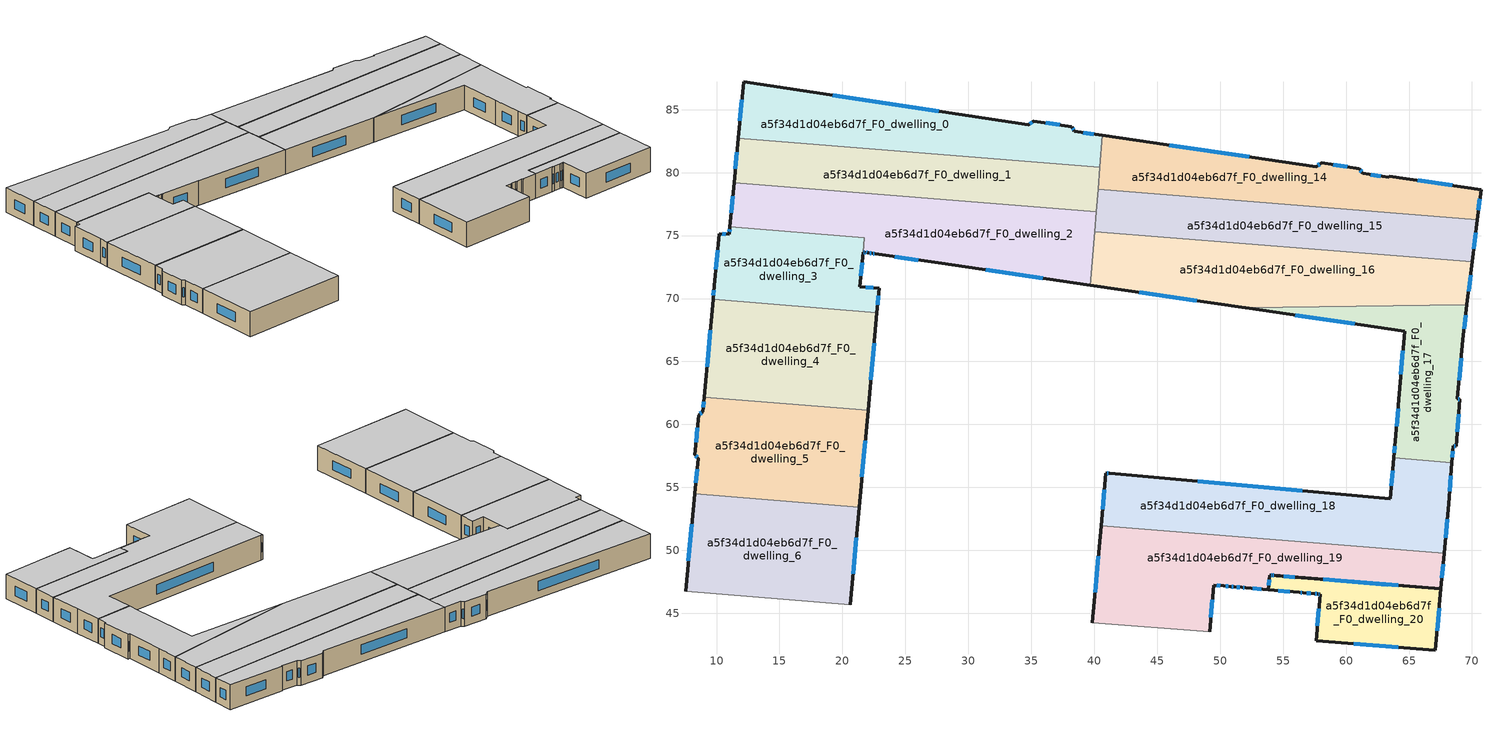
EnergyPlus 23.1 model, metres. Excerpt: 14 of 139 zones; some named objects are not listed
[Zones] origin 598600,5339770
a5f34d1d04eb6d7f_F0_dwelling_0
 floor ground (EU_floor_Construction): 40.65,82.95 40.45,80.43 11.72,82.73 12.15,87.2 34.75,83.8 35.21,84.1 38.2,83.65 38.43,83.27 z0
 wall outside (EU_wall_Construction): 40.65,82.95 38.43,83.27 38.2,83.65 35.21,84.1 34.75,83.8 12.15,87.2 11.72,82.73 z0:3
 wall to a5f34d1d04eb6d7f_F0_dwelling_1 (EU_wall_Construction): 11.72,82.73 40.45,80.43 z0:3
 wall to a5f34d1d04eb6d7f_F0_dwelling_14 (EU_wall_Construction): 40.45,80.43 40.65,82.95 z0:3
 window (EU_Window_Construction): 37.26,83.79 36.15,83.96 / 38.36,83.39 38.27,83.53 / 39.96,83.05 39.13,83.17 / 12.01,85.8 11.86,84.13 / 27.67,84.87 19.23,86.13 / 35.06,84 34.89,83.89 z0.94:2.06
 ceiling to a5f34d1d04eb6d7f_F1_dwelling_0 (EU_floor_Construction): 40.45,80.43 40.65,82.95 38.43,83.27 38.2,83.65 35.21,84.1 34.75,83.8 12.15,87.2 11.72,82.73 z3
a5f34d1d04eb6d7f_F0_dwelling_1
 floor ground (EU_floor_Construction): 40.45,80.43 40.17,76.91 11.39,79.21 11.72,82.73 z0
 wall outside (EU_wall_Construction): 11.72,82.73 11.39,79.21 z0:3
 wall to a5f34d1d04eb6d7f_F0_dwelling_2 (EU_wall_Construction): 11.39,79.21 40.17,76.91 z0:3
 wall to a5f34d1d04eb6d7f_F0_dwelling_15 (EU_wall_Construction): 40.17,76.91 40.31,78.67 z0:3
 wall to a5f34d1d04eb6d7f_F0_dwelling_14 (EU_wall_Construction): 40.31,78.67 40.45,80.43 z0:3
 window (EU_Window_Construction): 11.62,81.62 11.49,80.31 z0.94:2.06
 ceiling to a5f34d1d04eb6d7f_F1_dwelling_1 (EU_floor_Construction): 40.17,76.91 40.45,80.43 11.72,82.73 11.39,79.21 z3
a5f34d1d04eb6d7f_F0_dwelling_14
 floor ground (EU_floor_Construction): 70.72,78.66 70.42,76.26 40.31,78.67 40.65,82.95 57.64,80.47 58.05,80.78 61.03,80.32 61.32,79.94 63.38,79.62 63.42,79.72 z0
 wall outside (EU_wall_Construction): 70.42,76.26 70.72,78.66 63.42,79.72 63.38,79.62 61.32,79.94 61.03,80.32 58.05,80.78 57.64,80.47 40.65,82.95 z0:3
 wall to a5f34d1d04eb6d7f_F0_dwelling_15 (EU_wall_Construction): 40.31,78.67 70.42,76.26 z0:3
 window (EU_Window_Construction): 60.09,80.46 58.98,80.63 / 61.23,80.06 61.12,80.2 / 62.74,79.72 61.97,79.84 / 68.43,78.99 65.71,79.38 / 70.52,77.01 70.62,77.9 / 52.31,81.25 45.98,82.17 / 57.92,80.68 57.77,80.56 z0.94:2.06
 ceiling to a5f34d1d04eb6d7f_F1_dwelling_14 (EU_floor_Construction): 70.42,76.26 70.72,78.66 63.42,79.72 63.38,79.62 61.32,79.94 61.03,80.32 58.05,80.78 57.64,80.47 40.65,82.95 40.31,78.67 z3
a5f34d1d04eb6d7f_F0_dwelling_15
 floor ground (EU_floor_Construction): 70.42,76.26 70.01,72.9 40.04,75.3 40.31,78.67 z0
 wall outside (EU_wall_Construction): 70.01,72.9 70.42,76.26 z0:3
 wall to a5f34d1d04eb6d7f_F0_dwelling_16 (EU_wall_Construction): 40.04,75.3 70.01,72.9 z0:3
 wall to a5f34d1d04eb6d7f_F0_dwelling_2 (EU_wall_Construction): 40.17,76.91 40.04,75.3 z0:3
 window (EU_Window_Construction): 70.14,73.95 70.3,75.21 z0.94:2.06
 ceiling to a5f34d1d04eb6d7f_F1_dwelling_15 (EU_floor_Construction): 70.01,72.9 70.42,76.26 40.31,78.67 40.04,75.3 z3
a5f34d1d04eb6d7f_F0_dwelling_16
 floor ground (EU_floor_Construction): 70.01,72.9 69.6,69.53 52.02,69.26 39.7,71.06 40.04,75.3 z0
 wall outside (EU_wall_Construction): 39.7,71.06 52.01,69.26 / 69.6,69.53 70.01,72.9 z0:3
 wall to a5f34d1d04eb6d7f_F0_dwelling_17 (EU_wall_Construction): 52.02,69.26 69.6,69.52 z0:3
 wall to a5f34d1d04eb6d7f_F0_dwelling_2 (EU_wall_Construction): 40.04,75.3 39.7,71.06 z0:3
 window (EU_Window_Construction): 43.56,70.49 48.15,69.82 / 69.73,70.59 69.89,71.84 z0.94:2.06
 ceiling to a5f34d1d04eb6d7f_F1_dwelling_16 (EU_floor_Construction): 69.6,69.53 70.01,72.9 40.04,75.3 39.7,71.06 52.02,69.26 z3
a5f34d1d04eb6d7f_F0_dwelling_17
 floor ground (EU_floor_Construction): 69.6,69.52 69.26,66.74 68.83,62.03 69.05,61.99 68.73,58.25 68.51,58.29 68.4,56.96 63.79,57.33 63.9,58.69 64.23,62.42 64.65,67.41 52.02,69.26 z0
 wall outside (EU_wall_Construction): 68.4,56.96 68.51,58.29 68.73,58.25 69.05,61.99 68.83,62.03 69.26,66.74 69.6,69.52 / 52.02,69.26 64.65,67.41 64.23,62.42 63.9,58.69 63.79,57.33 z0:3
 wall to a5f34d1d04eb6d7f_F0_dwelling_18 (EU_wall_Construction): 63.79,57.33 68.4,56.96 z0:3
 window (EU_Window_Construction): 69.37,67.61 69.5,68.65 / 68.97,63.5 69.13,65.26 / 68.98,62 68.9,62.01 / 68.83,59.42 68.95,60.82 / 68.58,58.28 68.66,58.27 / 68.44,57.38 68.48,57.87 / 63.87,58.26 63.83,57.76 / 64.13,61.25 64.01,59.86 / 64.52,65.85 64.36,63.99 / 55.98,68.68 60.69,67.99 z0.94:2.06
 ceiling to a5f34d1d04eb6d7f_F1_dwelling_17 (EU_floor_Construction): 68.4,56.96 68.51,58.29 68.73,58.25 69.05,61.99 68.83,62.03 69.26,66.74 69.6,69.52 52.02,69.26 64.65,67.41 64.23,62.42 63.9,58.69 63.79,57.33 z3
a5f34d1d04eb6d7f_F0_dwelling_18
 floor ground (EU_floor_Construction): 68.4,56.96 68.14,53.68 67.79,49.76 40.55,51.94 40.93,56.13 41.22,56.1 63.51,54.1 63.79,57.33 z0
 wall outside (EU_wall_Construction): 63.79,57.33 63.51,54.1 41.22,56.1 40.93,56.13 40.55,51.94 / 67.79,49.76 68.14,53.68 68.4,56.96 z0:3
 wall to a5f34d1d04eb6d7f_F0_dwelling_19 (EU_wall_Construction): 40.55,51.94 67.79,49.76 z0:3
 window (EU_Window_Construction): 41.13,56.11 41.02,56.12 / 56.53,54.73 48.21,55.48 / 63.7,56.32 63.6,55.12 / 68.22,54.71 68.32,55.94 / 67.9,50.99 68.03,52.45 / 40.81,54.82 40.67,53.25 z0.94:2.06
 ceiling to a5f34d1d04eb6d7f_F1_dwelling_18 (EU_floor_Construction): 67.79,49.76 68.14,53.68 68.4,56.96 63.79,57.33 63.51,54.1 41.22,56.1 40.93,56.13 40.55,51.94 z3
a5f34d1d04eb6d7f_F0_dwelling_19
 floor ground (EU_floor_Construction): 67.79,49.76 67.53,46.94 53.92,48.03 53.82,46.87 52.03,47.02 51.73,47.05 51.13,47.1 50.83,47.13 50.29,47.17 50.23,47.18 49.48,47.24 49.17,43.52 39.86,44.26 40.55,51.94 z0
 wall outside (EU_wall_Construction): 49.17,43.52 49.48,47.24 50.23,47.18 50.29,47.17 50.83,47.13 51.13,47.1 / 40.55,51.94 39.86,44.26 / 53.82,46.87 53.92,48.03 67.53,46.94 67.79,49.76 z0:3
 wall to a5f34d1d04eb6d7f_F0_dwelling_22 (EU_wall_Construction): 39.86,44.26 49.17,43.52 z0:3
 wall to a5f34d1d04eb6d7f_F0_dwelling_20 (EU_wall_Construction): 51.13,47.1 51.73,47.05 52.03,47.02 53.82,46.87 z0:3
 window (EU_Window_Construction): 49.72,47.22 50,47.2 / 49.27,44.68 49.39,46.07 / 40.34,49.53 40.08,46.67 / 67.61,47.83 67.71,48.88 / 58.19,47.69 63.27,47.29 / 53.85,47.24 53.89,47.67 / 50.92,47.12 51.04,47.11 / 50.46,47.16 50.66,47.14 z0.94:2.06
 ceiling to a5f34d1d04eb6d7f_F1_dwelling_19 (EU_floor_Construction): 67.53,46.94 67.79,49.76 40.55,51.94 39.86,44.26 49.17,43.52 49.48,47.24 50.23,47.18 50.29,47.17 50.83,47.13 51.13,47.1 51.73,47.05 52.03,47.02 53.82,46.87 53.92,48.03 z3
a5f34d1d04eb6d7f_F0_dwelling_2
 floor ground (EU_floor_Construction): 40.17,76.91 39.7,71.06 22.6,73.55 22.38,73.58 22.08,73.63 21.99,73.64 21.79,73.67 21.64,73.69 21.74,74.84 11.06,75.7 11.39,79.21 z0
 wall outside (EU_wall_Construction): 21.64,73.69 21.79,73.67 21.99,73.64 22.08,73.63 22.38,73.58 22.6,73.55 27.6,72.82 / 11.39,79.21 11.06,75.7 / 27.61,72.82 39.7,71.06 z0:3
 wall to a5f34d1d04eb6d7f_F0_dwelling_3 (EU_wall_Construction): 21.74,74.84 21.64,73.69 / 11.06,75.7 21.74,74.85 z0:3
 window (EU_Window_Construction): 22.45,73.57 22.53,73.56 / 22.18,73.61 22.29,73.6 / 21.85,73.66 21.93,73.65 / 21.69,73.69 21.74,73.68 / 11.29,78.11 11.16,76.8 / 31.4,72.27 35.91,71.61 / 24.17,73.32 26.03,73.05 z0.94:2.06
 ceiling to a5f34d1d04eb6d7f_F1_dwelling_2 (EU_floor_Construction): 39.7,71.06 40.17,76.91 11.39,79.21 11.06,75.7 21.74,74.84 21.64,73.69 21.79,73.67 21.99,73.64 22.08,73.63 22.38,73.58 22.6,73.55 z3
a5f34d1d04eb6d7f_F0_dwelling_20
 floor ground (EU_floor_Construction): 67.53,46.94 67.09,42.08 57.62,42.84 57.94,46.52 57.78,46.53 57.73,46.54 57.49,46.56 56.59,46.63 56.29,46.66 51.13,47.1 51.73,47.05 52.03,47.02 53.82,46.87 53.92,48.03 54,48.03 54.13,48.02 54.3,48 56.69,47.81 56.77,47.81 z0
 wall outside (EU_wall_Construction): 57.49,46.56 57.73,46.54 57.78,46.53 57.94,46.52 57.62,42.84 67.09,42.08 67.53,46.94 56.77,47.81 56.69,47.81 54.3,48 54.13,48.02 54,48.03 53.92,48.03 53.82,46.87 52.03,47.02 51.73,47.05 51.13,47.1 / 53.82,46.87 56.29,46.66 56.59,46.63 57.49,46.56 z0:3
 window (EU_Window_Construction): 57.56,46.55 57.65,46.54 / 57.83,46.53 57.89,46.52 / 57.84,45.36 57.72,43.99 / 60.59,42.6 64.12,42.32 / 67.23,43.61 67.4,45.42 / 64.16,47.21 60.15,47.54 / 55.94,47.87 55.05,47.94 / 54.24,48.01 54.18,48.01 / 54.09,48.02 54.04,48.02 / 53.89,47.67 53.85,47.24 / 53.26,46.92 52.59,46.98 / 51.93,47.03 51.82,47.04 / 51.54,47.07 51.32,47.08 / 56.38,46.65 56.5,46.64 / 56.87,46.61 57.2,46.58 / 54.59,46.8 55.52,46.73 z0.94:2.06
 ceiling to a5f34d1d04eb6d7f_F1_dwelling_20 (EU_floor_Construction): 67.09,42.08 67.53,46.94 56.77,47.81 56.69,47.81 54.3,48 54.13,48.02 54,48.03 53.92,48.03 53.82,46.87 52.03,47.02 51.73,47.05 51.13,47.1 56.29,46.66 56.59,46.63 57.49,46.56 57.73,46.54 57.78,46.53 57.94,46.52 57.62,42.84 z3
a5f34d1d04eb6d7f_F0_dwelling_3
 floor ground (EU_floor_Construction): 21.74,74.85 21.39,70.95 22.92,70.8 22.74,68.88 9.73,69.93 9.83,71.01 10.21,75.15 11,75.09 11.06,75.7 z0
 wall outside (EU_wall_Construction): 22.74,68.88 22.92,70.8 21.39,70.95 21.64,73.69 / 11.06,75.7 11,75.09 10.21,75.15 9.83,71.01 9.73,69.93 z0:3
 wall to a5f34d1d04eb6d7f_F0_dwelling_4 (EU_wall_Construction): 9.73,69.93 22.74,68.88 z0:3
 window (EU_Window_Construction): 21.46,71.81 21.56,72.83 / 22.44,70.85 21.87,70.9 / 22.8,69.49 22.86,70.2 / 9.8,70.67 9.76,70.27 / 10.09,73.85 9.95,72.31 / 10.75,75.11 10.46,75.13 / 11.04,75.51 11.02,75.28 z0.94:2.06
 ceiling to a5f34d1d04eb6d7f_F1_dwelling_3 (EU_floor_Construction): 22.74,68.88 22.92,70.8 21.39,70.95 21.64,73.69 21.74,74.85 11.06,75.7 11,75.09 10.21,75.15 9.83,71.01 9.73,69.93 z3
a5f34d1d04eb6d7f_F0_dwelling_4
 floor ground (EU_floor_Construction): 22.74,68.88 22.04,61.11 9.03,62.15 9.73,69.93 z0
 wall outside (EU_wall_Construction): 9.73,69.93 9.03,62.15 / 22.04,61.11 22.74,68.88 z0:3
 wall to a5f34d1d04eb6d7f_F0_dwelling_5 (EU_wall_Construction): 9.03,62.15 22.04,61.11 z0:3
 window (EU_Window_Construction): 9.51,67.49 9.25,64.59 / 22.26,63.55 22.52,66.45 z0.94:2.06
 ceiling to a5f34d1d04eb6d7f_F1_dwelling_4 (EU_floor_Construction): 22.04,61.11 22.74,68.88 9.73,69.93 9.03,62.15 z3
a5f34d1d04eb6d7f_F0_dwelling_5
 floor ground (EU_floor_Construction): 22.04,61.11 21.34,53.43 8.28,54.48 8.55,57.31 8.28,57.58 8.58,60.74 8.93,61.02 9.03,62.15 z0
 wall outside (EU_wall_Construction): 9.03,62.15 8.93,61.02 8.58,60.74 8.28,57.58 8.55,57.31 8.28,54.48 / 21.34,53.43 22.04,61.11 z0:3
 wall to a5f34d1d04eb6d7f_F0_dwelling_6 (EU_wall_Construction): 8.28,54.48 21.34,53.43 z0:3
 window (EU_Window_Construction): 8.82,60.93 8.69,60.83 / 9,61.8 8.96,61.38 / 21.56,55.84 21.82,58.71 / 8.46,56.42 8.36,55.37 / 8.37,57.5 8.46,57.4 / 8.48,59.75 8.37,58.57 z0.94:2.06
 ceiling to a5f34d1d04eb6d7f_F1_dwelling_5 (EU_floor_Construction): 21.34,53.43 22.04,61.11 9.03,62.15 8.93,61.02 8.58,60.74 8.28,57.58 8.55,57.31 8.28,54.48 z3
a5f34d1d04eb6d7f_F0_dwelling_6
 floor ground (EU_floor_Construction): 21.34,53.43 20.63,45.7 7.54,46.75 8.28,54.48 z0
 wall outside (EU_wall_Construction): 8.28,54.48 7.54,46.75 / 20.63,45.7 21.34,53.43 z0:3
 wall to a5f34d1d04eb6d7f_F0_dwelling_7 (EU_wall_Construction): 7.54,46.75 20.63,45.7 z0:3
 window (EU_Window_Construction): 8.05,52.06 7.77,49.17 / 20.85,48.12 21.12,51.01 z0.94:2.06
 ceiling to a5f34d1d04eb6d7f_F1_dwelling_6 (EU_floor_Construction): 20.63,45.7 21.34,53.43 8.28,54.48 7.54,46.75 z3
[Building]
EU S2 Campaign: North Axis=0; Terrain=City; Solar Distribution=FullExterior
[Site:Location]
Vienna: Latitude=48; Longitude=16.5; Time Zone=1; Elevation=183
[SizingPeriod:WeatherFileDays]
AnnualSizingPeriod: Begin Month=1; Begin Day of Month=1; End Month=12; End Day of Month=31; Day of Week for Start Day=Monday; Use Weather File Daylight Saving Period=No; Use Weather File Rain and Snow Indicators=No
[MATERIAL]
EU_InternalMass_Material: Roughness=MediumRough; Thickness=0.1; Conductivity=1; Density=1800; Specific Heat=900; Thermal Absorptance=0.9; Solar Absorptance=0.7; Visible Absorptance=0.7
[MATERIAL:NOMASS] Roughness=MediumRough; Thermal Absorptance=0.9; Solar Absorptance=0.7; Visible Absorptance=0.7
Name | Thermal Resistance
EU_wall_NoMass | 0.914258
EU_floor_NoMass | 1.09711
[WINDOWMATERIAL:SIMPLEGLAZINGSYSTEM]
EU_Window_SimpleGlazing: UFactor=2.09642; Solar Heat Gain Coefficient=0.65; Visible Transmittance=0.65
[CONSTRUCTION]
EU_wall_Construction: EU_wall_NoMass
EU_floor_Construction: EU_floor_NoMass
EU_Window_Construction: EU_Window_SimpleGlazing
EU_InternalMass_Construction: EU_InternalMass_Material
[ZONE] Type=1; Multiplier=1; Ceiling Height=autocalculate; Floor Area=autocalculate; Part of Total Floor Area=Yes
Name | Volume
a5f34d1d04eb6d7f_F0_dwelling_0 | 305.624
a5f34d1d04eb6d7f_F0_dwelling_1 | 305.588
a5f34d1d04eb6d7f_F0_dwelling_14 | 305.602
a5f34d1d04eb6d7f_F0_dwelling_15 | 305.603
a5f34d1d04eb6d7f_F0_dwelling_16 | 396.879
a5f34d1d04eb6d7f_F0_dwelling_17 | 214.189
a5f34d1d04eb6d7f_F0_dwelling_18 | 379.382
a5f34d1d04eb6d7f_F0_dwelling_19 | 383.472
a5f34d1d04eb6d7f_F0_dwelling_2 | 401.276
a5f34d1d04eb6d7f_F0_dwelling_20 | 154.003
a5f34d1d04eb6d7f_F0_dwelling_3 | 209.948
a5f34d1d04eb6d7f_F0_dwelling_4 | 305.599
a5f34d1d04eb6d7f_F0_dwelling_5 | 305.621
a5f34d1d04eb6d7f_F0_dwelling_6 | 305.608
[INTERNALMASS] Construction=EU_InternalMass_Construction
Name | Zone or ZoneList | Surface Area
a5f34d1d04eb6d7f_F0_dwelling_0_EU_InternalMass | a5f34d1d04eb6d7f_F0_dwelling_0 | 101.874
a5f34d1d04eb6d7f_F0_dwelling_1_EU_InternalMass | a5f34d1d04eb6d7f_F0_dwelling_1 | 101.865
a5f34d1d04eb6d7f_F0_dwelling_2_EU_InternalMass | a5f34d1d04eb6d7f_F0_dwelling_2 | 133.755
a5f34d1d04eb6d7f_F0_dwelling_3_EU_InternalMass | a5f34d1d04eb6d7f_F0_dwelling_3 | 69.992
a5f34d1d04eb6d7f_F0_dwelling_4_EU_InternalMass | a5f34d1d04eb6d7f_F0_dwelling_4 | 101.867
a5f34d1d04eb6d7f_F0_dwelling_5_EU_InternalMass | a5f34d1d04eb6d7f_F0_dwelling_5 | 101.874
a5f34d1d04eb6d7f_F0_dwelling_6_EU_InternalMass | a5f34d1d04eb6d7f_F0_dwelling_6 | 101.869
a5f34d1d04eb6d7f_F0_dwelling_14_EU_InternalMass | a5f34d1d04eb6d7f_F0_dwelling_14 | 101.868
a5f34d1d04eb6d7f_F0_dwelling_15_EU_InternalMass | a5f34d1d04eb6d7f_F0_dwelling_15 | 101.868
a5f34d1d04eb6d7f_F0_dwelling_16_EU_InternalMass | a5f34d1d04eb6d7f_F0_dwelling_16 | 132.339
a5f34d1d04eb6d7f_F0_dwelling_17_EU_InternalMass | a5f34d1d04eb6d7f_F0_dwelling_17 | 71.3981
a5f34d1d04eb6d7f_F0_dwelling_18_EU_InternalMass | a5f34d1d04eb6d7f_F0_dwelling_18 | 126.473
a5f34d1d04eb6d7f_F0_dwelling_19_EU_InternalMass | a5f34d1d04eb6d7f_F0_dwelling_19 | 127.811
a5f34d1d04eb6d7f_F0_dwelling_20_EU_InternalMass | a5f34d1d04eb6d7f_F0_dwelling_20 | 51.3323
[OTHEREQUIPMENT] Fuel Type=Electricity; Design Level Calculation Method=Watts/Area; Power per Zone Floor Area=1; Fraction Latent=0; Fraction Radiant=0; Fraction Lost=0; Carbon Dioxide Generation Rate=0; EndUse Subcategory=EU_Step8_InternalGains
Name | Zone or ZoneList or Space or SpaceList | Schedule
EU_Step8_InternalGain_a5f34d1d04eb6d7f_F0_dwelling_0_f000 | a5f34d1d04eb6d7f_F0_dwelling_0 | EU_Step8_GainSchedule_a5f34d1d04eb6d7f_F0_dwelling_0_f000
EU_Step8_InternalGain_a5f34d1d04eb6d7f_F0_dwelling_1_f000 | a5f34d1d04eb6d7f_F0_dwelling_1 | EU_Step8_GainSchedule_a5f34d1d04eb6d7f_F0_dwelling_1_f000
EU_Step8_InternalGain_a5f34d1d04eb6d7f_F0_dwelling_2_f000 | a5f34d1d04eb6d7f_F0_dwelling_2 | EU_Step8_GainSchedule_a5f34d1d04eb6d7f_F0_dwelling_2_f000
EU_Step8_InternalGain_a5f34d1d04eb6d7f_F0_dwelling_3_f000 | a5f34d1d04eb6d7f_F0_dwelling_3 | EU_Step8_GainSchedule_a5f34d1d04eb6d7f_F0_dwelling_3_f000
EU_Step8_InternalGain_a5f34d1d04eb6d7f_F0_dwelling_4_f000 | a5f34d1d04eb6d7f_F0_dwelling_4 | EU_Step8_GainSchedule_a5f34d1d04eb6d7f_F0_dwelling_4_f000
EU_Step8_InternalGain_a5f34d1d04eb6d7f_F0_dwelling_5_f000 | a5f34d1d04eb6d7f_F0_dwelling_5 | EU_Step8_GainSchedule_a5f34d1d04eb6d7f_F0_dwelling_5_f000
EU_Step8_InternalGain_a5f34d1d04eb6d7f_F0_dwelling_6_f000 | a5f34d1d04eb6d7f_F0_dwelling_6 | EU_Step8_GainSchedule_a5f34d1d04eb6d7f_F0_dwelling_6_f000
EU_Step8_InternalGain_a5f34d1d04eb6d7f_F0_dwelling_14_f000 | a5f34d1d04eb6d7f_F0_dwelling_14 | EU_Step8_GainSchedule_a5f34d1d04eb6d7f_F0_dwelling_14_f000
EU_Step8_InternalGain_a5f34d1d04eb6d7f_F0_dwelling_15_f000 | a5f34d1d04eb6d7f_F0_dwelling_15 | EU_Step8_GainSchedule_a5f34d1d04eb6d7f_F0_dwelling_15_f000
EU_Step8_InternalGain_a5f34d1d04eb6d7f_F0_dwelling_16_f000 | a5f34d1d04eb6d7f_F0_dwelling_16 | EU_Step8_GainSchedule_a5f34d1d04eb6d7f_F0_dwelling_16_f000
EU_Step8_InternalGain_a5f34d1d04eb6d7f_F0_dwelling_17_f000 | a5f34d1d04eb6d7f_F0_dwelling_17 | EU_Step8_GainSchedule_a5f34d1d04eb6d7f_F0_dwelling_17_f000
EU_Step8_InternalGain_a5f34d1d04eb6d7f_F0_dwelling_18_f000 | a5f34d1d04eb6d7f_F0_dwelling_18 | EU_Step8_GainSchedule_a5f34d1d04eb6d7f_F0_dwelling_18_f000
EU_Step8_InternalGain_a5f34d1d04eb6d7f_F0_dwelling_19_f000 | a5f34d1d04eb6d7f_F0_dwelling_19 | EU_Step8_GainSchedule_a5f34d1d04eb6d7f_F0_dwelling_19_f000
EU_Step8_InternalGain_a5f34d1d04eb6d7f_F0_dwelling_20_f000 | a5f34d1d04eb6d7f_F0_dwelling_20 | EU_Step8_GainSchedule_a5f34d1d04eb6d7f_F0_dwelling_20_f000
[ZONEVENTILATION:DESIGNFLOWRATE] Schedule=EU_AlwaysOn; Design Flow Rate Calculation Method=AirChanges/Hour; Air Changes per Hour=0.546891; Ventilation Type=Natural; Fan Pressure Rise=0; Fan Total Efficiency=1; Constant Term Coefficient=1; Temperature Term Coefficient=0; Velocity Term Coefficient=0; Velocity Squared Term Coefficient=0; Minimum Indoor Temperature=-100; Maximum Indoor Temperature=100; Delta Temperature=-100; Minimum Outdoor Temperature=-100; Maximum Outdoor Temperature=100; Maximum Wind Speed=40
Name | Zone or ZoneList or Space or SpaceList
EU_ConstantAir_a5f34d1d04eb6d7f_F0_dwelling_0 | a5f34d1d04eb6d7f_F0_dwelling_0
EU_ConstantAir_a5f34d1d04eb6d7f_F0_dwelling_1 | a5f34d1d04eb6d7f_F0_dwelling_1
EU_ConstantAir_a5f34d1d04eb6d7f_F0_dwelling_2 | a5f34d1d04eb6d7f_F0_dwelling_2
EU_ConstantAir_a5f34d1d04eb6d7f_F0_dwelling_3 | a5f34d1d04eb6d7f_F0_dwelling_3
EU_ConstantAir_a5f34d1d04eb6d7f_F0_dwelling_4 | a5f34d1d04eb6d7f_F0_dwelling_4
EU_ConstantAir_a5f34d1d04eb6d7f_F0_dwelling_5 | a5f34d1d04eb6d7f_F0_dwelling_5
EU_ConstantAir_a5f34d1d04eb6d7f_F0_dwelling_6 | a5f34d1d04eb6d7f_F0_dwelling_6
EU_ConstantAir_a5f34d1d04eb6d7f_F0_dwelling_14 | a5f34d1d04eb6d7f_F0_dwelling_14
EU_ConstantAir_a5f34d1d04eb6d7f_F0_dwelling_15 | a5f34d1d04eb6d7f_F0_dwelling_15
EU_ConstantAir_a5f34d1d04eb6d7f_F0_dwelling_16 | a5f34d1d04eb6d7f_F0_dwelling_16
EU_ConstantAir_a5f34d1d04eb6d7f_F0_dwelling_17 | a5f34d1d04eb6d7f_F0_dwelling_17
EU_ConstantAir_a5f34d1d04eb6d7f_F0_dwelling_18 | a5f34d1d04eb6d7f_F0_dwelling_18
EU_ConstantAir_a5f34d1d04eb6d7f_F0_dwelling_19 | a5f34d1d04eb6d7f_F0_dwelling_19
EU_ConstantAir_a5f34d1d04eb6d7f_F0_dwelling_20 | a5f34d1d04eb6d7f_F0_dwelling_20
[HVACTEMPLATE:ZONE:IDEALLOADSAIRSYSTEM] System Availability Schedule=EU_AlwaysOn; Maximum Heating Supply Air Temperature=50; Minimum Cooling Supply Air Temperature=13; Maximum Heating Supply Air Humidity Ratio=0.0156; Minimum Cooling Supply Air Humidity Ratio=0.0077; Heating Limit=NoLimit; Cooling Limit=NoLimit; Heating Availability Schedule=EU_AlwaysOn; Cooling Availability Schedule=EU_CoolingOff; Dehumidification Control Type=ConstantSensibleHeatRatio; Cooling Sensible Heat Ratio=0.7; Dehumidification Setpoint=60; Humidification Control Type=None; Humidification Setpoint=30; Outdoor Air Method=None; Outdoor Air Flow Rate per Person=0.00944; Outdoor Air Flow Rate per Zone Floor Area=0; Outdoor Air Flow Rate per Zone=0; Demand Controlled Ventilation Type=None; Outdoor Air Economizer Type=NoEconomizer; Heat Recovery Type=None; Sensible Heat Recovery Effectiveness=0.7; Latent Heat Recovery Effectiveness=0.65
Name | Template Thermostat
a5f34d1d04eb6d7f_F0_dwelling_0 | EU_HeatOnly_a5f34d1d04eb6d7f_F0_dwelling_0
a5f34d1d04eb6d7f_F0_dwelling_1 | EU_HeatOnly_a5f34d1d04eb6d7f_F0_dwelling_1
a5f34d1d04eb6d7f_F0_dwelling_2 | EU_HeatOnly_a5f34d1d04eb6d7f_F0_dwelling_2
a5f34d1d04eb6d7f_F0_dwelling_3 | EU_HeatOnly_a5f34d1d04eb6d7f_F0_dwelling_3
a5f34d1d04eb6d7f_F0_dwelling_4 | EU_HeatOnly_a5f34d1d04eb6d7f_F0_dwelling_4
a5f34d1d04eb6d7f_F0_dwelling_5 | EU_HeatOnly_a5f34d1d04eb6d7f_F0_dwelling_5
a5f34d1d04eb6d7f_F0_dwelling_6 | EU_HeatOnly_a5f34d1d04eb6d7f_F0_dwelling_6
a5f34d1d04eb6d7f_F0_dwelling_14 | EU_HeatOnly_a5f34d1d04eb6d7f_F0_dwelling_14
a5f34d1d04eb6d7f_F0_dwelling_15 | EU_HeatOnly_a5f34d1d04eb6d7f_F0_dwelling_15
a5f34d1d04eb6d7f_F0_dwelling_16 | EU_HeatOnly_a5f34d1d04eb6d7f_F0_dwelling_16
a5f34d1d04eb6d7f_F0_dwelling_17 | EU_HeatOnly_a5f34d1d04eb6d7f_F0_dwelling_17
a5f34d1d04eb6d7f_F0_dwelling_18 | EU_HeatOnly_a5f34d1d04eb6d7f_F0_dwelling_18
a5f34d1d04eb6d7f_F0_dwelling_19 | EU_HeatOnly_a5f34d1d04eb6d7f_F0_dwelling_19
a5f34d1d04eb6d7f_F0_dwelling_20 | EU_HeatOnly_a5f34d1d04eb6d7f_F0_dwelling_20
[SIZING:ZONE] Zone Cooling Design Supply Air Temperature Input Method=SupplyAirTemperature; Zone Cooling Design Supply Air Temperature=13; Zone Heating Design Supply Air Temperature Input Method=SupplyAirTemperature; Zone Heating Design Supply Air Temperature=50; Zone Cooling Design Supply Air Humidity Ratio=0.008; Zone Heating Design Supply Air Humidity Ratio=0.008; Cooling Design Air Flow Method=DesignDay; Cooling Design Air Flow Rate=0; Cooling Minimum Air Flow per Zone Floor Area=0.000762; Cooling Minimum Air Flow=0; Cooling Minimum Air Flow Fraction=0.2; Heating Design Air Flow Method=DesignDay; Heating Design Air Flow Rate=0; Heating Maximum Air Flow per Zone Floor Area=0.002032; Heating Maximum Air Flow=0.141576; Heating Maximum Air Flow Fraction=0.3; Account for Dedicated Outdoor Air System=No; Dedicated Outdoor Air System Control Strategy=NeutralSupplyAir; Dedicated Outdoor Air Low Setpoint Temperature for Design=autosize; Dedicated Outdoor Air High Setpoint Temperature for Design=autosize; Zone Load Sizing Method=Sensible Load Only No Latent Load; Zone Latent Cooling Design Supply Air Humidity Ratio Input Method=HumidityRatioDifference; Zone Cooling Design Supply Air Humidity Ratio Difference=0.005; Zone Latent Heating Design Supply Air Humidity Ratio Input Method=HumidityRatioDifference; Zone Humidification Design Supply Air Humidity Ratio Difference=0.005
a5f34d1d04eb6d7f_F0_dwelling_0; a5f34d1d04eb6d7f_F0_dwelling_1; a5f34d1d04eb6d7f_F0_dwelling_2; a5f34d1d04eb6d7f_F0_dwelling_3; a5f34d1d04eb6d7f_F0_dwelling_4; a5f34d1d04eb6d7f_F0_dwelling_5; a5f34d1d04eb6d7f_F0_dwelling_6; a5f34d1d04eb6d7f_F0_dwelling_14; a5f34d1d04eb6d7f_F0_dwelling_15; a5f34d1d04eb6d7f_F0_dwelling_16; a5f34d1d04eb6d7f_F0_dwelling_17; a5f34d1d04eb6d7f_F0_dwelling_18; a5f34d1d04eb6d7f_F0_dwelling_19; a5f34d1d04eb6d7f_F0_dwelling_20
[SCHEDULE:CONSTANT]
Name | Hourly Value
EU_AlwaysOn | 1
EU_CoolingOff | 0
[SCHEDULE:FILE] Column Number=1; Rows to Skip at Top=0; Number of Hours of Data=8760; Column Separator=Comma; Interpolate to Timestep=No; Minutes per Item=60; Adjust Schedule for Daylight Savings=Yes
Name | File
EU_Step8_GainSchedule_a5f34d1d04eb6d7f_F0_dwelling_0_f000 | ../../schedules/a5f34d1d04eb6d7f/a5f34d1d04eb6d7f_F0_dwelling_0_f000_gain.csv
EU_Step8_GainSchedule_a5f34d1d04eb6d7f_F0_dwelling_1_f000 | ../../schedules/a5f34d1d04eb6d7f/a5f34d1d04eb6d7f_F0_dwelling_1_f000_gain.csv
EU_Step8_GainSchedule_a5f34d1d04eb6d7f_F0_dwelling_2_f000 | ../../schedules/a5f34d1d04eb6d7f/a5f34d1d04eb6d7f_F0_dwelling_2_f000_gain.csv
EU_Step8_GainSchedule_a5f34d1d04eb6d7f_F0_dwelling_3_f000 | ../../schedules/a5f34d1d04eb6d7f/a5f34d1d04eb6d7f_F0_dwelling_3_f000_gain.csv
EU_Step8_GainSchedule_a5f34d1d04eb6d7f_F0_dwelling_4_f000 | ../../schedules/a5f34d1d04eb6d7f/a5f34d1d04eb6d7f_F0_dwelling_4_f000_gain.csv
EU_Step8_GainSchedule_a5f34d1d04eb6d7f_F0_dwelling_5_f000 | ../../schedules/a5f34d1d04eb6d7f/a5f34d1d04eb6d7f_F0_dwelling_5_f000_gain.csv
EU_Step8_GainSchedule_a5f34d1d04eb6d7f_F0_dwelling_6_f000 | ../../schedules/a5f34d1d04eb6d7f/a5f34d1d04eb6d7f_F0_dwelling_6_f000_gain.csv
EU_Step8_GainSchedule_a5f34d1d04eb6d7f_F0_dwelling_14_f000 | ../../schedules/a5f34d1d04eb6d7f/a5f34d1d04eb6d7f_F0_dwelling_14_f000_gain.csv
EU_Step8_GainSchedule_a5f34d1d04eb6d7f_F0_dwelling_15_f000 | ../../schedules/a5f34d1d04eb6d7f/a5f34d1d04eb6d7f_F0_dwelling_15_f000_gain.csv
EU_Step8_GainSchedule_a5f34d1d04eb6d7f_F0_dwelling_16_f000 | ../../schedules/a5f34d1d04eb6d7f/a5f34d1d04eb6d7f_F0_dwelling_16_f000_gain.csv
EU_Step8_GainSchedule_a5f34d1d04eb6d7f_F0_dwelling_17_f000 | ../../schedules/a5f34d1d04eb6d7f/a5f34d1d04eb6d7f_F0_dwelling_17_f000_gain.csv
EU_Step8_GainSchedule_a5f34d1d04eb6d7f_F0_dwelling_18_f000 | ../../schedules/a5f34d1d04eb6d7f/a5f34d1d04eb6d7f_F0_dwelling_18_f000_gain.csv
EU_Step8_GainSchedule_a5f34d1d04eb6d7f_F0_dwelling_19_f000 | ../../schedules/a5f34d1d04eb6d7f/a5f34d1d04eb6d7f_F0_dwelling_19_f000_gain.csv
EU_Step8_GainSchedule_a5f34d1d04eb6d7f_F0_dwelling_20_f000 | ../../schedules/a5f34d1d04eb6d7f/a5f34d1d04eb6d7f_F0_dwelling_20_f000_gain.csv
